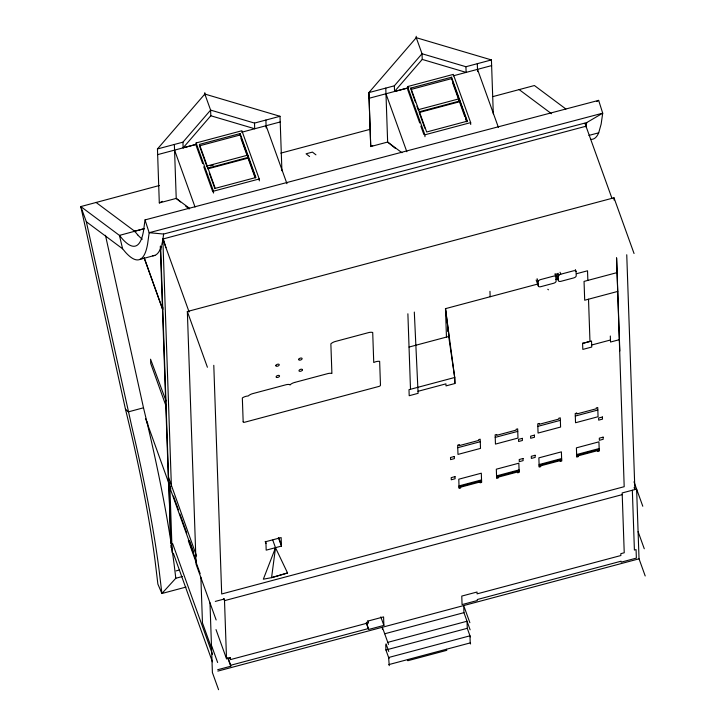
<?xml version="1.0" encoding="UTF-8"?>
<svg xmlns="http://www.w3.org/2000/svg" width="726" height="726" viewBox="0 0 726 726"><rect width="100%" height="100%" fill="white"/><g stroke="black" fill="none" stroke-linecap="round" stroke-linejoin="round"><path stroke-width="1.09" d="M145.037 219.905L598.641 100.369L602.716 113.183L586.69 122.603L163.631 234.044L162.86 239.671A297.106 42.09 75.1 0 1 161.798 244.598M586.045 127.05L586.69 122.603M590.674 139.338A298.604 41.79 75.1 0 0 598.696 132.813L601.146 124.092L602.716 113.183L149.175 232.701L147.632 243.818A297.224 42.108 75.1 0 1 125.544 252.33L122.612 248.8L86.33 221.748L80.795 206.574L159.43 185.493M558.394 280.563L558.267 276.66L558.966 275.109A2.659 1.37 -19.8 0 1 560.744 274.219L573.458 270.825A2.659 1.37 -19.8 0 1 576.054 271.569L576.199 275.816A2.659 1.37 -19.8 0 1 573.703 277.913L560.989 281.307A2.659 1.37 -19.8 0 1 558.394 280.563L555.898 273.62M189.649 208.416L176.227 198.407L159.303 202.917L157.46 148.957L204.832 94.053L280.009 116.287L281.915 170.782M157.433 148.966L182.934 142.169L210.613 110.098L204.832 94.053M182.934 142.169L183.133 147.841L210.812 115.77L210.613 110.098L254.508 123.084L280.009 116.287M493.299 113.882L491.429 59.931L416.252 37.688L368.881 92.601L370.723 146.561L387.648 142.051L401.959 152.723M372.719 145.49L370.741 146.552L368.881 92.601L394.354 85.813L422.033 53.742L416.252 37.688M394.354 85.813L394.554 91.476L422.233 59.414L422.033 53.742L465.929 66.728L491.429 59.931M182.371 576.508L175.801 578.259L161.898 593.505L157.878 584.103L155.21 561.87A283.086 39.159 75 0 0 125.453 409.137L80.795 206.574L119.436 235.396L122.467 239.035A283.076 40.102 75.1 0 0 143.512 230.932L145.019 219.914L149.157 232.701L163.631 234.044M596.763 101.477L598.651 100.369M159.321 202.917L162.288 201.329M287.55 572.986L271.569 577.651L275.517 547.749L287.55 572.986L271.569 577.651L263.338 579.203L275.517 547.749L272.776 540.126M139.655 259.509L154.883 255.352M105.461 235.278L143.494 407.794L128.248 411.896L125.453 409.137M202.627 163.604L196.211 145.781L196.12 142.949L241.885 130.744L259.246 178.968L259.309 180.865M407.604 88.481L407.54 86.585L453.305 74.388L470.666 122.612L470.729 124.5M157.651 154.629L196.347 144.32M241.694 132.232L280.209 121.959M369.071 98.273L408.856 87.664M453.115 75.867L491.629 65.603M199.432 144.41L240.115 133.566L255.933 177.507L215.25 188.352L199.432 144.41L199.478 145.826L240.161 134.982L240.115 133.566M410.852 88.055L451.536 77.21L467.353 121.142L426.67 131.987L410.852 88.055L410.898 89.47L451.581 78.626L451.536 77.21M199.859 146.879L207.001 166.726L206.983 166.018L247.657 155.173L248.483 158.731L247.965 157.306M418.403 109.662L459.077 98.818L467.027 121.523M210.213 165.873L213.426 165.011M248.428 157.315L207.754 168.16L206.983 166.018M419.174 111.804L459.848 100.959M207.772 168.868L248.455 158.023L255.606 177.879M459.876 101.667L419.192 112.512L424.837 128.184M280.79 153.141L370.451 129.237M492.918 96.594L534.409 85.532L565.881 109M213.544 193.062L213.48 191.174L259.246 178.968M424.964 136.706L424.901 134.809L470.666 122.612M144.456 228.617L119.436 235.396L122.612 248.8M585.982 126.233L162.842 239.026L171.39 486.266M588.886 135.426L598.696 132.813M216.148 619.977L196.084 564.247L187.344 311.527L613.987 197.799L634.052 253.519M538.293 283.911L445.483 308.65L446.463 337.082M555.798 279.247L557.985 278.657M576.589 273.702L587.525 270.789L587.86 280.39M617.1 272.595L584.049 281.407L584.693 300.228L617.753 291.416M166 400.897L150.563 359.207L150.709 363.463L165.755 405.253M409.037 347.055L449.004 336.401L445.483 308.65L454.703 377.484L454.912 383.519L446.009 385.896L445.936 383.854L418.031 391.296M294.62 382.448L327.753 373.618A5.908 3.04 -19.8 0 1 331.9 373.491L330.865 343.834A6.343 3.267 -19.8 0 1 335.43 341.456L368.563 332.617A5.908 3.04 -19.8 0 1 372.71 332.49L373.745 362.528A6.298 3.24 -19.8 0 1 379.644 361.348L380.469 385.17A1.633 0.844 -19.8 0 1 378.899 386.441L244.789 422.205A1.633 0.844 -19.8 0 1 243.146 421.779M448.486 334.976L454.703 377.484L408.992 389.68L409.201 395.715L418.103 393.338L414.31 312.071M591.663 345.013L610.448 340.004M619.423 339.668L610.521 342.037L610.312 336.002M168.632 477.536L196.555 556.08M168.849 482.1L170.791 543.112L160.627 246.132M495.223 437.388L517.747 431.38M575.31 416.043L597.834 410.036M457.752 447.706L480.276 441.707M537.839 426.362L560.354 420.354M459.014 485.903L481.538 479.895M496.557 475.893L519.081 469.894M539.1 464.558L561.625 458.551M576.635 454.549L599.159 448.541M459.05 486.738L481.574 480.739M496.584 476.737L519.108 470.729M539.128 465.393L561.652 459.386M576.671 455.383L599.195 449.385M459.077 487.582L481.601 481.574M496.611 477.572L519.135 471.564M539.155 466.228L561.679 460.23M576.698 456.218L599.222 450.22M176.1 570.89L179.386 570.01M281.443 546.088L266.188 550.154L265.888 541.65L281.144 537.585L281.443 546.088L278.376 537.585M186.001 587.08L161.898 593.505L159.212 571.044A297.224 41.119 75 0 0 131.842 426.797L86.33 221.748M215.295 601.409L224.452 598.968L226.521 658.781L230.441 657.729L230.514 659.589L368.391 622.835L368.327 620.966L383.582 616.9L383.882 625.404L368.626 629.469L366.34 622.246M622.218 494.633L224.506 600.656L223.762 598.569M217.664 669.726L230.741 666.241L230.705 665.261L368.59 628.507M217.845 671.105L639.034 558.82L636.62 489.097L622.164 492.954L624.233 552.758L620.821 553.675L620.884 555.526L477.091 593.859L477.027 592.017L461.772 596.082L462.063 604.595L477.318 600.52L477.281 599.531L621.084 561.198L621.12 562.178L636.375 558.112L636.076 549.6L634.406 550.054L632.337 490.241M384.762 633.762L463.941 612.653L463.696 605.566L469.867 622.708M387.847 642.338L467.027 621.229L467.272 628.317L470.357 636.883M389.009 658.573L385.923 649.997L467.272 628.317M388.864 664.589L470.221 642.909L469.976 635.813L388.619 657.502L389.254 665.66M144.538 228.626L134.673 231.231L96.004 202.4M394.554 91.476L407.649 88.055M183.133 147.841L196.229 144.41M422.233 59.414L466.128 72.4L465.929 66.728M210.812 115.77L254.708 128.756L254.508 123.084M519.154 89.597L551.524 113.737M315.928 154.838L312.434 152.106L306.073 153.803L309.575 156.535M547.785 289.266L548.457 289.801M395.398 148.413L387.648 142.051L385.778 88.1M180.529 201.946L176.227 198.407L174.358 144.456M185.702 206.184L189.141 209.015M137.704 234.879L134.673 231.231L134.682 231.694M584.947 123.347L611.873 198.116M575.337 269.582L576.054 271.569M560.027 272.232L560.744 274.219M633.989 481.801L642.791 506.249M558.085 273.285L558.802 275.272M582.561 343.226L582.833 349.415L591.735 347.046L591.527 341.02L582.624 343.389L589.975 341.429L588.514 299.212M557.196 273.684L558.267 276.66M634.116 487.482L634.869 489.56L626.747 254.753M554.873 273.947L555.944 276.924L556.098 281.18A2.659 1.37 -19.8 0 1 553.602 283.276L540.888 286.661A2.659 1.37 -19.8 0 1 538.293 285.926L536.151 279.973M477.508 69.369L498.381 127.34M638.09 531.623L644.271 548.774M639.034 558.82L645.205 575.972M537.077 278.693L538.148 281.67L538.293 285.926M451.581 78.626L459.104 99.526L459.077 98.818M459.131 100.233L459.649 101.658M452.761 83.181L464.812 116.659M465.566 118.746L466.7 121.886M411.279 90.514L415.417 102.012M416.915 106.187L418.421 110.37M407.54 86.585L424.901 134.809M407.631 89.425L419.71 122.966M420.844 126.115L423.866 134.501M385.969 93.763L406.841 151.743M463.941 612.653L470.112 629.796M470.221 642.909L470.602 643.98M266.088 125.725L286.961 183.696M446.381 649.262L446.762 650.333L407.849 660.705L407.458 659.635M240.161 134.982L247.684 155.881M240.968 138.494L246.994 155.237M247.748 157.324L254.899 177.198M380.814 616.9L383.882 625.404M388.519 644.398L382.348 627.255L382.411 629.279M386.023 643.862L388.764 651.485M209.279 173.051L214.923 188.724M196.12 142.949L213.48 191.174M367.637 620.748L368.391 622.835M203.761 166.753L212.818 191.909M366.321 623.099L368.236 628.407M174.558 150.128L195.049 207.046M278.73 537.676L281.407 545.108M189.105 311.971L162.869 239.099M187.344 311.527L207.409 367.256M265.19 541.387L265.952 543.52M144.184 257.648L162.461 308.849L144.202 258.12M147.097 421.915L147.859 424.029M145.627 418.784L170.864 488.888M173.45 496.067L178.405 509.824M179.93 514.053L186.791 533.102M189.45 540.507L193.642 552.15M196.392 561.398L168.532 484.006L160.301 246.259M188.306 540.679L200.176 573.667M229.761 657.502L230.514 659.589M228.082 657.965L230.705 665.261M227.674 657.729L230.741 666.241M216.012 629.587L226.521 658.781M209.977 602.834L211.457 645.35L217.637 662.502M211.466 647.937L202.463 622.908L200.875 577.188M172.661 543.683L212.509 654.353M173.342 553.248L212.419 661.794M218.571 689.7L212.4 672.557L211.457 645.35M163.613 239.997L165.955 247.666M143.494 407.794L147.079 422.695A297.106 41.101 75 0 1 174.44 566.888L175.801 578.259M616.592 257.948L619.813 351.012M613.987 197.799L614.069 200.058M597.716 450.619L597.752 451.454L599.249 451.055L598.932 441.844L576.408 447.851L576.725 457.062L578.232 456.663L578.195 455.819M560.182 460.629L560.209 461.464L561.706 461.064L561.389 451.853L538.864 457.861L539.191 467.063L540.688 466.664L540.661 465.829M517.638 471.964L517.665 472.808L519.163 472.399L518.845 463.197L496.321 469.196L496.648 478.407L498.145 478.007L498.118 477.173M489.959 291.308L490.15 296.743M477.309 63.697L477.581 71.611M480.095 481.973L480.122 482.808L481.628 482.409L481.311 473.198L458.787 479.205L459.104 488.417L460.602 488.017L460.574 487.173M454.703 377.484L454.912 383.519M448.341 329.014L448.423 331.21M447.706 329.187L447.788 331.383M416.225 36.3L416.307 38.514M407.885 313.786L410.499 389.281M385.751 644.933L385.923 649.997M290.055 384.834L290.046 384.653A5.908 3.04 -19.8 0 0 285.908 384.78L252.775 393.61A6.343 3.267 -19.8 0 0 248.201 395.988A6.298 3.24 -19.8 0 0 242.339 397.948L243.165 421.77M265.888 120.053L266.17 127.967M247.657 155.173L247.711 156.589M204.805 92.656L204.886 94.87M213.789 365.314L221.693 593.986L624.188 486.692L616.583 257.957M169.857 486.148L172.153 552.613M160.727 247.285L160.8 249.544M162.796 307.116L162.869 309.376M170.955 545.335L171.037 547.576M142.287 239.208A282.959 40.084 75.1 0 1 137.704 234.87M161.49 245.697A297.106 42.09 75.1 0 1 152.524 255.752M290.046 384.834A6.343 3.267 -19.8 0 1 294.62 382.457M538.148 281.67A2.659 1.37 -19.8 0 1 540.643 279.574L553.357 276.189A2.659 1.37 -19.8 0 1 555.944 276.924M275.835 365.414L275.78 365.677A1.806 0.935 -19.8 0 0 277.096 366.267L277.55 366.185A1.806 0.935 -19.8 0 0 279.247 364.761L279.174 364.525A1.806 0.935 -19.8 0 0 277.477 364.252L277.033 364.407A1.806 0.935 -19.8 0 0 275.835 365.414M298.713 359.288L298.667 359.551A1.806 0.935 -19.8 0 0 299.974 360.141L300.428 360.06A1.806 0.935 -19.8 0 0 302.125 358.635L302.052 358.399A1.806 0.935 -19.8 0 0 300.364 358.127L299.911 358.281A1.806 0.935 -19.8 0 0 298.713 359.288M302.452 369.797L302.397 370.06A1.806 0.935 -19.8 0 1 300.755 371.222L300.31 371.313A1.806 0.935 -19.8 0 1 299.058 370.959L298.994 370.723A1.806 0.935 -19.8 0 1 300.237 369.452L300.691 369.298A1.806 0.935 -19.8 0 1 302.452 369.797M496.638 434.475L495.141 434.874L495.459 444.085L517.983 438.077L517.665 428.875L516.159 429.275L516.186 430.11L496.666 435.31L496.638 434.475M576.725 413.13L575.219 413.53L575.537 422.741L598.061 416.733L597.743 407.522L596.246 407.921L596.273 408.765L576.753 413.965L576.725 413.13M459.168 444.793L457.661 445.192L457.988 454.403L480.503 448.405L480.185 439.194L478.688 439.593L478.715 440.428L459.195 445.637L459.168 444.793M539.246 423.449L537.748 423.848L538.066 433.059L560.59 427.051L560.272 417.84L558.766 418.249L558.802 419.084L539.282 424.283L539.246 423.449M454.322 456.482L450.501 457.498L450.574 459.631L454.394 458.614L454.322 456.482M522.339 438.35L518.527 439.366L518.6 441.499L522.411 440.482L522.339 438.35M534.4 435.137L530.588 436.154L530.661 438.277L534.472 437.261L534.4 435.137M602.426 417.005L598.605 418.022L598.678 420.145L602.498 419.129L602.426 417.005M455.011 476.628L451.2 477.644L451.273 479.777L455.093 478.761L455.011 476.628M523.038 458.496L519.226 459.513L519.299 461.645L523.11 460.629L523.038 458.496M535.098 455.284L531.287 456.3L531.359 458.424L535.171 457.407L535.098 455.284M603.115 437.152L599.304 438.168L599.377 440.292L603.188 439.275L603.115 437.152M276.978 377.502A1.806 0.935 -19.8 0 0 279.546 375.977A1.806 0.935 -19.8 0 0 276.924 375.832A1.806 0.935 -19.8 0 0 276.978 377.502"/></g></svg>
